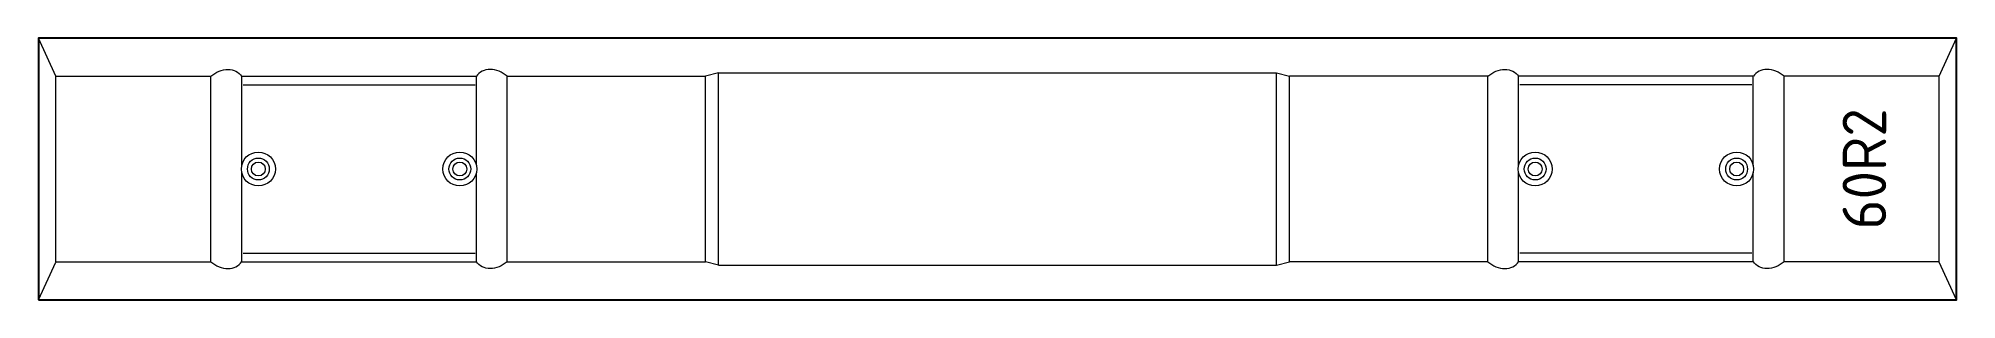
# Model space of a CAD drawing. Header units: metres. Extents: x -1.1 to 1.1, y -0.15 to 0.15.
import ezdxf
from ezdxf.enums import TextEntityAlignment as Align

# ---------------------------------------------------------------- set-up
doc = ezdxf.new("R2010")
doc.units = ezdxf.units.M
doc.header["$MEASUREMENT"] = 0
doc.styles.add('Style-NLCS-ISO', font='')
doc.styles.get('Style-NLCS-ISO').set_extended_font_data('NLCS-ISO')

msp = doc.modelspace()

# ---------------------------------------------------------------- linework, layer by layer
at = {"lineweight": 13}
for p, q in [((-1.08, 0.1065), (-1.1, 0.15)), ((1.08, 0.1065), (1.1, 0.15)), ((-0.32, 0.1105), (-0.335, 0.1065)), ((-0.32, -0.1105), (-0.32, 0.1105)), ((-0.32, 0.1105), (0.32, 0.1105)), ((0.32, 0.1105), (0.335, 0.1065)), ((0.32, -0.1105), (0.32, 0.1105)), ((-1.08, -0.1065), (-1.08, 0.1065)), ((-1.08, 0.1065), (-0.9022, 0.1065)), ((-0.9022, -0.1065), (-0.9022, 0.1065)), ((-0.8668, 0.1065), (-0.5977, 0.1065)), ((-0.8668, 0.0039), (-0.8668, 0.1065)), ((-0.5977, 0.0043), (-0.5977, 0.1065)), ((-0.5623, -0.1065), (-0.5623, 0.1065)), ((-0.5623, -0.1065), (-0.5623, 0.1065)), ((-0.5623, 0.1065), (-0.335, 0.1065)), ((-0.335, -0.1065), (-0.335, 0.1065)), ((0.335, -0.1065), (0.335, 0.1065)), ((0.5623, 0.1065), (0.335, 0.1065)), ((0.5623, -0.1065), (0.5623, 0.1065)), ((0.5623, -0.1065), (0.5623, 0.1065)), ((0.8668, 0.1065), (0.5977, 0.1065)), ((0.5977, 0.0043), (0.5977, 0.1065)), ((0.8668, 0.0039), (0.8668, 0.1065)), ((0.9022, -0.1065), (0.9022, 0.1065)), ((1.08, 0.1065), (0.9022, 0.1065)), ((1.08, -0.1065), (1.08, 0.1065)), ((-0.8668, -0.1065), (-0.8668, -0.004)), ((-0.5977, -0.1065), (-0.5977, -0.0043)), ((0.5977, -0.1065), (0.5977, -0.0043)), ((0.8668, -0.1065), (0.8668, -0.0039)), ((-1.1, -0.15), (-1.08, -0.1068)), ((-1.08, -0.1065), (-0.9022, -0.1065)), ((-0.8668, -0.1065), (-0.5977, -0.1065)), ((-0.5623, -0.1065), (-0.335, -0.1065)), ((-0.32, -0.1105), (-0.335, -0.1065)), ((0.32, -0.1105), (0.335, -0.1065)), ((0.5623, -0.1065), (0.335, -0.1065)), ((0.8668, -0.1065), (0.5977, -0.1065)), ((1.08, -0.1065), (0.9022, -0.1065)), ((1.1, -0.15), (1.08, -0.1068)), ((-0.32, -0.1105), (0.32, -0.1105))]:
    msp.add_line(p, q, dxfattribs=at)
at = {"lineweight": 0}
for p, q in [((-0.8653, 0.0965), (-0.5992, 0.0965)), ((0.8653, 0.0965), (0.5992, 0.0965)), ((-0.8653, -0.0965), (-0.5992, -0.0965)), ((0.8653, -0.0965), (0.5992, -0.0965))]:
    msp.add_line(p, q, dxfattribs=at)
at = {"flags": 128}
msp.add_lwpolyline([(-1.1, -0.15), (1.1, -0.15), (1.1, 0.15), (-1.1, 0.15)], close=True, dxfattribs=at)
at = {"lineweight": 13}
for centre in [(-0.8477, 0), (-0.6167, 0), (0.6167, 0), (0.8477, 0)]:
    msp.add_circle(centre, 0.0195, dxfattribs=at)
at = {"lineweight": 0}
for centre, radius in [((-0.8477, 0), 0.0125), ((-0.8477, 0), 0.008), ((-0.6167, 0), 0.0125), ((-0.6167, 0), 0.008), ((0.6167, 0), 0.0125), ((0.6167, 0), 0.008), ((0.8477, 0), 0.0125), ((0.8477, 0), 0.008)]:
    msp.add_circle(centre, radius, dxfattribs=at)
at = {"lineweight": 13, "extrusion": (0, 0, -1)}
for centre, major_axis in [((-0.8886, 0.0903), (-0.0208, -0.0175)), ((0.5759, 0.0903), (-0.0208, -0.0175)), ((-0.5759, -0.0903), (0.0208, 0.0175)), ((0.8886, -0.0903), (0.0208, 0.0175))]:
    msp.add_ellipse(centre, major_axis=major_axis, ratio=0.780371, start_param=1.570796, end_param=3.215406, dxfattribs=at)
at = {"lineweight": 13}
for centre, major_axis in [((-0.5759, 0.0903), (0.0208, -0.0175)), ((0.8886, 0.0903), (0.0208, -0.0175)), ((-0.8886, -0.0903), (-0.0208, 0.0175)), ((0.5759, -0.0903), (-0.0208, 0.0175))]:
    msp.add_ellipse(centre, major_axis=major_axis, ratio=0.780371, start_param=1.570796, end_param=3.215406, dxfattribs=at)

# ---------------------------------------------------------------- texts
at = {"lineweight": 13, "style": 'Style-NLCS-ISO'}
msp.add_text('60R2', height=0.05, rotation=90, dxfattribs=at).set_placement((0.9942, 0.0001), align=Align.MIDDLE_CENTER)

doc.saveas('drawing.dxf')
